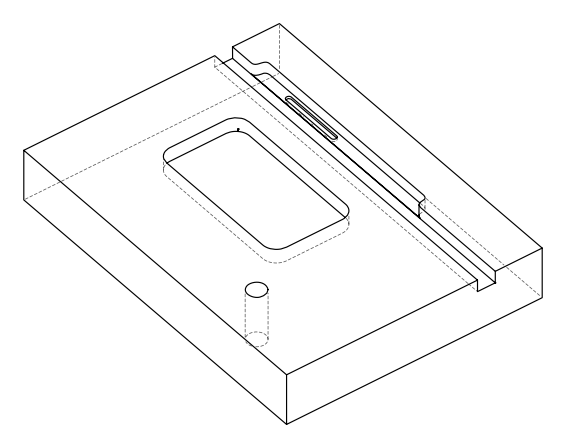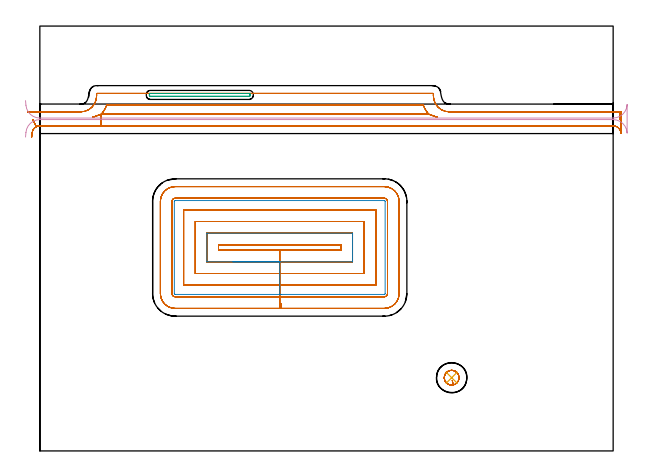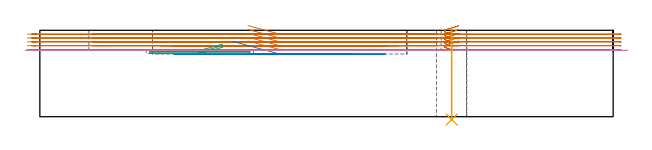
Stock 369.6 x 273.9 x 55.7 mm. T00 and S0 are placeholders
(PLAN: 5 operations, 4 tool changes, 37.6 min)
(1 MILL_OPEN_POCKET | POCKET_OPEN | NXT0201_013 | Follow Part, ap 2.5, ae 75% | 33.34 min | 302042 mm3)
(2 MILL_RECTANGULAR_POCKET | POCKET_RECTANGULAR_STRAIGHT | UGT0201_006 | Follow Part, ap 7, ae 75% | 1.41 min | 41486 mm3)
(3 MILL_RECTANGULAR_POCKET_1 | POCKET_RECTANGULAR_STRAIGHT_1 | UGT0201_120 | Follow Part, ap 1, ae 75% | 0.99 min | 1004 mm3)
(4 MILL_RECTANGULAR_SLOT | SLOT_RECTANGULAR | UGT0201_100 | Follow Part, ap 4.5, ae 75% | 1.65 min | 3503 mm3)
(5 INDEXABLE_INSERT_DRILL_THROUGH_HOLE_FROM_SOLID | STEP1HOLE | NXT0302_010 | 0.24 min | 12980 mm3)
(TOOL NXT0201_013 | ENDMILL 10mm | D10 FL30 Z4)
(TOOL UGT0201_006 | End Mill 28 mm | D28 FL25 Z2)
(TOOL UGT0201_120 | Carbide End Mill 4.0 | D4 FL15 Z4)
(TOOL UGT0201_100 | End Mill 18 mm | D18 FL22 Z2)
(TOOL NXT0302_010 | Index. Insert Drill 19.5mm [880-D1950L25-05] | D19.5 PA176 FL98 Z2)
(OP 1 MILL_OPEN_POCKET)
G17 G21 G94 G90
T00 M6
G54
G17 G0 G90 X-5.298 Y202.165 S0 M3
G43 Z65.7 H0
Z53.22
G94 G1 X-4.97 Y205.147 F250.
G2 X-2.315 Y209.032 R5. F500.
G1 X-4.549 Y213.555
X-2.315 Y209.032
G2 X0. Y209.6 R5.
G1 X39.627
Y217.1
X250.673
X256.355 Y215.083
X250.673 Y217.1
G2 X247.206 Y223. R17.8
G1 X43.094
G2 X39.627 Y217.1 R17.8
G1 X33.945 Y215.083
X39.627 Y217.1
Y209.6
X369.6
G2 X374.59 Y204.916 R5.
G1 X374.6
Y218.6
X374.255
X374.149 Y213.555
X374.255 Y218.6
X264.
G2 X253.7 Y228.9 R10.3
G1 Y230.2
G3 X253.4 Y230.5 R0.3
G1 X36.9
G3 X36.6 Y230.2 R0.3
G1 Y228.9
G2 X26.3 Y218.6 R10.3
G1 X-5.
X-8. F250.
G0 X-5.298 Y202.165 Z50.74
G1 X-4.97 Y205.147
G2 X-2.315 Y209.032 R5. F500.
G1 X-4.549 Y213.555
X-2.315 Y209.032
G2 X0. Y209.6 R5.
G1 X39.627
Y217.1
X250.673
X256.355 Y215.083
X250.673 Y217.1
G2 X247.206 Y223. R17.8
G1 X43.094
G2 X39.627 Y217.1 R17.8
G1 X33.945 Y215.083
X39.627 Y217.1
Y209.6
X369.6
G2 X374.59 Y204.916 R5.
G1 X374.6
Y218.6
X374.255
X374.149 Y213.555
X374.255 Y218.6
X264.
G2 X253.7 Y228.9 R10.3
G1 Y230.2
G3 X253.4 Y230.5 R0.3
G1 X36.9
G3 X36.6 Y230.2 R0.3
G1 Y228.9
G2 X26.3 Y218.6 R10.3
G1 X-5.
X-8. F250.
G0 X-5.298 Y202.165 Z48.26
G1 X-4.97 Y205.147
G2 X-2.315 Y209.032 R5. F500.
G1 X-4.549 Y213.555
X-2.315 Y209.032
G2 X0. Y209.6 R5.
G1 X39.627
Y217.1
X250.673
X256.355 Y215.083
X250.673 Y217.1
G2 X247.206 Y223. R17.8
G1 X43.094
G2 X39.627 Y217.1 R17.8
G1 X33.945 Y215.083
X39.627 Y217.1
Y209.6
X369.6
G2 X374.59 Y204.916 R5.
G1 X374.6
Y218.6
X374.255
X374.149 Y213.555
X374.255 Y218.6
X264.
G2 X253.7 Y228.9 R10.3
G1 Y230.2
G3 X253.4 Y230.5 R0.3
G1 X36.9
G3 X36.6 Y230.2 R0.3
G1 Y228.9
G2 X26.3 Y218.6 R10.3
G1 X-5.
X-8. F250.
G0 X-5.298 Y202.165 Z45.78
G1 X-4.97 Y205.147
G2 X-2.315 Y209.032 R5. F500.
G1 X-4.549 Y213.555
X-2.315 Y209.032
G2 X0. Y209.6 R5.
G1 X39.627
Y217.1
X250.673
X256.355 Y215.083
X250.673 Y217.1
G2 X247.206 Y223. R17.8
G1 X43.094
G2 X39.627 Y217.1 R17.8
G1 X33.945 Y215.083
X39.627 Y217.1
Y209.6
X369.6
G2 X374.59 Y204.916 R5.
G1 X374.6
Y218.6
X374.255
X374.149 Y213.555
X374.255 Y218.6
X264.
G2 X253.7 Y228.9 R10.3
G1 Y230.2
G3 X253.4 Y230.5 R0.3
G1 X36.9
G3 X36.6 Y230.2 R0.3
G1 Y228.9
G2 X26.3 Y218.6 R10.3
G1 X-5.
X-8. F250.
G0 X-5.298 Y202.165 Z43.3
G1 X-4.97 Y205.147
G2 X-2.315 Y209.032 R5. F500.
G1 X-4.549 Y213.555
X-2.315 Y209.032
G2 X0. Y209.6 R5.
G1 X39.627
Y217.1
X250.673
X256.355 Y215.083
X250.673 Y217.1
G2 X247.206 Y223. R17.8
G1 X43.094
G2 X39.627 Y217.1 R17.8
G1 X33.945 Y215.083
X39.627 Y217.1
Y209.6
X369.6
G2 X374.59 Y204.916 R5.
G1 X374.6
Y218.6
X374.255
X374.149 Y213.555
X374.255 Y218.6
X264.
G2 X253.7 Y228.9 R10.3
G1 Y230.2
G3 X253.4 Y230.5 R0.3
G1 X36.9
G3 X36.6 Y230.2 R0.3
G1 Y228.9
G2 X26.3 Y218.6 R10.3
G1 X-5.
X-8. F250.
G0 Z65.7
X134.198 Y129.4
Z58.7
G1 X154.65 Z53.22
X194.1 F500.
Y132.9
X115.2
Y129.4
X154.65
Y121.9
X201.6
Y140.4
X107.7
Y121.9
X154.65
Y114.4
X209.1
Y147.9
X100.2
Y114.4
X154.65
Y106.9
X216.6
Y155.4
X92.7
Y106.9
X154.65
Y99.4
X222.1
G3 X224.1 Y101.4 R2.
G1 Y160.9
G3 X222.1 Y162.9 R2.
G1 X87.2
G3 X85.2 Y160.9 R2.
G1 Y101.4
G3 X87.2 Y99.4 R2.
G1 X154.65
Y91.9
X222.1
G3 X231.6 Y101.4 R9.5
G1 Y160.9
G3 X222.1 Y170.4 R9.5
G1 X87.2
G3 X77.7 Y160.9 R9.5
G1 Y101.4
G3 X87.2 Y91.9 R9.5
G1 X154.65
X155.65
Y94.9 F250.
G0 X134.198 Y129.4 Z56.22
G1 X154.65 Z50.74
X194.1 F500.
Y132.9
X115.2
Y129.4
X154.65
Y121.9
X201.6
Y140.4
X107.7
Y121.9
X154.65
Y114.4
X209.1
Y147.9
X100.2
Y114.4
X154.65
Y106.9
X216.6
Y155.4
X92.7
Y106.9
X154.65
Y99.4
X222.1
G3 X224.1 Y101.4 R2.
G1 Y160.9
G3 X222.1 Y162.9 R2.
G1 X87.2
G3 X85.2 Y160.9 R2.
G1 Y101.4
G3 X87.2 Y99.4 R2.
G1 X154.65
Y91.9
X222.1
G3 X231.6 Y101.4 R9.5
G1 Y160.9
G3 X222.1 Y170.4 R9.5
G1 X87.2
G3 X77.7 Y160.9 R9.5
G1 Y101.4
G3 X87.2 Y91.9 R9.5
G1 X154.65
X155.65
Y94.9 F250.
G0 X134.198 Y129.4 Z53.74
G1 X154.65 Z48.26
X194.1 F500.
Y132.9
X115.2
Y129.4
X154.65
Y121.9
X201.6
Y140.4
X107.7
Y121.9
X154.65
Y114.4
X209.1
Y147.9
X100.2
Y114.4
X154.65
Y106.9
X216.6
Y155.4
X92.7
Y106.9
X154.65
Y99.4
X222.1
G3 X224.1 Y101.4 R2.
G1 Y160.9
G3 X222.1 Y162.9 R2.
G1 X87.2
G3 X85.2 Y160.9 R2.
G1 Y101.4
G3 X87.2 Y99.4 R2.
G1 X154.65
Y91.9
X222.1
G3 X231.6 Y101.4 R9.5
G1 Y160.9
G3 X222.1 Y170.4 R9.5
G1 X87.2
G3 X77.7 Y160.9 R9.5
G1 Y101.4
G3 X87.2 Y91.9 R9.5
G1 X154.65
X155.65
Y94.9 F250.
G0 X134.198 Y129.4 Z51.26
G1 X154.65 Z45.78
X194.1 F500.
Y132.9
X115.2
Y129.4
X154.65
Y121.9
X201.6
Y140.4
X107.7
Y121.9
X154.65
Y114.4
X209.1
Y147.9
X100.2
Y114.4
X154.65
Y106.9
X216.6
Y155.4
X92.7
Y106.9
X154.65
Y99.4
X222.1
G3 X224.1 Y101.4 R2.
G1 Y160.9
G3 X222.1 Y162.9 R2.
G1 X87.2
G3 X85.2 Y160.9 R2.
G1 Y101.4
G3 X87.2 Y99.4 R2.
G1 X154.65
Y91.9
X222.1
G3 X231.6 Y101.4 R9.5
G1 Y160.9
G3 X222.1 Y170.4 R9.5
G1 X87.2
G3 X77.7 Y160.9 R9.5
G1 Y101.4
G3 X87.2 Y91.9 R9.5
G1 X154.65
X155.65
Y94.9 F250.
G0 X134.198 Y129.4 Z48.78
G1 X154.65 Z43.3
X194.1 F500.
Y132.9
X115.2
Y129.4
X154.65
Y121.9
X201.6
Y140.4
X107.7
Y121.9
X154.65
Y114.4
X209.1
Y147.9
X100.2
Y114.4
X154.65
Y106.9
X216.6
Y155.4
X92.7
Y106.9
X154.65
Y99.4
X222.1
G3 X224.1 Y101.4 R2.
G1 Y160.9
G3 X222.1 Y162.9 R2.
G1 X87.2
G3 X85.2 Y160.9 R2.
G1 Y101.4
G3 X87.2 Y99.4 R2.
G1 X154.65
Y91.9
X222.1
G3 X231.6 Y101.4 R9.5
G1 Y160.9
G3 X222.1 Y170.4 R9.5
G1 X87.2
G3 X77.7 Y160.9 R9.5
G1 Y101.4
G3 X87.2 Y91.9 R9.5
G1 X154.65
X155.65
Y94.9 F250.
G0 Z65.7
X269.862 Y49.089
Z58.7
G1 X269.85 Y49.12 Z58.691
X269.581 Y49.64 Z58.534
X269.25 Y50.123 Z58.377
X268.862 Y50.562 Z58.22
X268.423 Y50.95 Z58.063
X267.94 Y51.281 Z57.906
X267.42 Y51.55 Z57.749
X266.871 Y51.753 Z57.592
X266.3 Y51.887 Z57.436
X265.718 Y51.95 Z57.279
X265.282 Z57.162
X264.7 Y51.887 Z57.005
X264.129 Y51.753 Z56.848
X263.58 Y51.55 Z56.691
X263.06 Y51.281 Z56.534
X262.577 Y50.95 Z56.377
X262.138 Y50.562 Z56.22
X261.75 Y50.123 Z56.063
X261.419 Y49.64 Z55.906
X261.15 Y49.12 Z55.749
X260.947 Y48.571 Z55.592
X260.813 Y48. Z55.435
X260.75 Y47.418 Z55.278
Y46.982 Z55.162
X260.813 Y46.4 Z55.005
X260.947 Y45.829 Z54.848
X261.15 Y45.28 Z54.691
X261.419 Y44.76 Z54.534
X261.75 Y44.277 Z54.377
X262.138 Y43.838 Z54.22
X262.577 Y43.45 Z54.063
X263.06 Y43.119 Z53.906
X263.58 Y42.85 Z53.749
X264.129 Y42.647 Z53.592
X264.7 Y42.513 Z53.435
X265.282 Y42.45 Z53.278
X265.5 Z53.22
G3 X270.25 Y47.2 R4.75 F500.
X265.5 Y42.45 R-4.75
X266.493 Y42.555 R4.75
G1 X265.866 Y45.489 F250.
G0 X269.862 Y49.089 Z56.22
G1 X269.85 Y49.12 Z56.211
X269.581 Y49.64 Z56.054
X269.25 Y50.123 Z55.897
X268.862 Y50.562 Z55.74
X268.423 Y50.95 Z55.583
X267.94 Y51.281 Z55.426
X267.42 Y51.55 Z55.269
X266.871 Y51.753 Z55.112
X266.3 Y51.887 Z54.956
X265.718 Y51.95 Z54.799
X265.282 Z54.682
X264.7 Y51.887 Z54.525
X264.129 Y51.753 Z54.368
X263.58 Y51.55 Z54.211
X263.06 Y51.281 Z54.054
X262.577 Y50.95 Z53.897
X262.138 Y50.562 Z53.74
X261.75 Y50.123 Z53.583
X261.419 Y49.64 Z53.426
X261.15 Y49.12 Z53.269
X260.947 Y48.571 Z53.112
X260.813 Y48. Z52.955
X260.75 Y47.418 Z52.798
Y46.982 Z52.682
X260.813 Y46.4 Z52.525
X260.947 Y45.829 Z52.368
X261.15 Y45.28 Z52.211
X261.419 Y44.76 Z52.054
X261.75 Y44.277 Z51.897
X262.138 Y43.838 Z51.74
X262.577 Y43.45 Z51.583
X263.06 Y43.119 Z51.426
X263.58 Y42.85 Z51.269
X264.129 Y42.647 Z51.112
X264.7 Y42.513 Z50.955
X265.282 Y42.45 Z50.798
X265.5 Z50.74
G3 X270.25 Y47.2 R4.75 F500.
X265.5 Y42.45 R-4.75
X266.493 Y42.555 R4.75
G1 X265.866 Y45.489 F250.
G0 X269.862 Y49.089 Z53.74
G1 X269.85 Y49.12 Z53.731
X269.581 Y49.64 Z53.574
X269.25 Y50.123 Z53.417
X268.862 Y50.562 Z53.26
X268.423 Y50.95 Z53.103
X267.94 Y51.281 Z52.946
X267.42 Y51.55 Z52.789
X266.871 Y51.753 Z52.632
X266.3 Y51.887 Z52.476
X265.718 Y51.95 Z52.319
X265.282 Z52.202
X264.7 Y51.887 Z52.045
X264.129 Y51.753 Z51.888
X263.58 Y51.55 Z51.731
X263.06 Y51.281 Z51.574
X262.577 Y50.95 Z51.417
X262.138 Y50.562 Z51.26
X261.75 Y50.123 Z51.103
X261.419 Y49.64 Z50.946
X261.15 Y49.12 Z50.789
X260.947 Y48.571 Z50.632
X260.813 Y48. Z50.475
X260.75 Y47.418 Z50.318
Y46.982 Z50.202
X260.813 Y46.4 Z50.045
X260.947 Y45.829 Z49.888
X261.15 Y45.28 Z49.731
X261.419 Y44.76 Z49.574
X261.75 Y44.277 Z49.417
X262.138 Y43.838 Z49.26
X262.577 Y43.45 Z49.103
X263.06 Y43.119 Z48.946
X263.58 Y42.85 Z48.789
X264.129 Y42.647 Z48.632
X264.7 Y42.513 Z48.475
X265.282 Y42.45 Z48.318
X265.5 Z48.26
G3 X270.25 Y47.2 R4.75 F500.
X265.5 Y42.45 R-4.75
X266.493 Y42.555 R4.75
G1 X265.866 Y45.489 F250.
G0 X269.862 Y49.089 Z51.26
G1 X269.85 Y49.12 Z51.251
X269.581 Y49.64 Z51.094
X269.25 Y50.123 Z50.937
X268.862 Y50.562 Z50.78
X268.423 Y50.95 Z50.623
X267.94 Y51.281 Z50.466
X267.42 Y51.55 Z50.309
X266.871 Y51.753 Z50.153
X266.3 Y51.887 Z49.996
X265.718 Y51.95 Z49.839
X265.282 Z49.722
X264.7 Y51.887 Z49.565
X264.129 Y51.753 Z49.408
X263.58 Y51.55 Z49.251
X263.06 Y51.281 Z49.094
X262.577 Y50.95 Z48.937
X262.138 Y50.562 Z48.78
X261.75 Y50.123 Z48.623
X261.419 Y49.64 Z48.466
X261.15 Y49.12 Z48.309
X260.947 Y48.571 Z48.152
X260.813 Y48. Z47.995
X260.75 Y47.418 Z47.839
Y46.982 Z47.722
X260.813 Y46.4 Z47.565
X260.947 Y45.829 Z47.408
X261.15 Y45.28 Z47.251
X261.419 Y44.76 Z47.094
X261.75 Y44.277 Z46.937
X262.138 Y43.838 Z46.78
X262.577 Y43.45 Z46.623
X263.06 Y43.119 Z46.466
X263.58 Y42.85 Z46.309
X264.129 Y42.647 Z46.152
X264.7 Y42.513 Z45.995
X265.282 Y42.45 Z45.838
X265.5 Z45.78
G3 X270.25 Y47.2 R4.75 F500.
X265.5 Y42.45 R-4.75
X266.493 Y42.555 R4.75
G1 X265.866 Y45.489 F250.
G0 X269.862 Y49.089 Z48.78
G1 X269.85 Y49.12 Z48.771
X269.581 Y49.64 Z48.614
X269.25 Y50.123 Z48.457
X268.862 Y50.562 Z48.3
X268.423 Y50.95 Z48.143
X267.94 Y51.281 Z47.986
X267.42 Y51.55 Z47.829
X266.871 Y51.753 Z47.673
X266.3 Y51.887 Z47.516
X265.718 Y51.95 Z47.359
X265.282 Z47.242
X264.7 Y51.887 Z47.085
X264.129 Y51.753 Z46.928
X263.58 Y51.55 Z46.771
X263.06 Y51.281 Z46.614
X262.577 Y50.95 Z46.457
X262.138 Y50.562 Z46.3
X261.75 Y50.123 Z46.143
X261.419 Y49.64 Z45.986
X261.15 Y49.12 Z45.829
X260.947 Y48.571 Z45.672
X260.813 Y48. Z45.515
X260.75 Y47.418 Z45.359
Y46.982 Z45.242
X260.813 Y46.4 Z45.085
X260.947 Y45.829 Z44.928
X261.15 Y45.28 Z44.771
X261.419 Y44.76 Z44.614
X261.75 Y44.277 Z44.457
X262.138 Y43.838 Z44.3
X262.577 Y43.45 Z44.143
X263.06 Y43.119 Z43.986
X263.58 Y42.85 Z43.829
X264.129 Y42.647 Z43.672
X264.7 Y42.513 Z43.515
X265.282 Y42.45 Z43.358
X265.5 Z43.3
G3 X270.25 Y47.2 R4.75 F500.
X265.5 Y42.45 R-4.75
X266.493 Y42.555 R4.75
G1 X265.866 Y45.489 F250.
G0 Z65.7
M5
M2
(OP 2 MILL_RECTANGULAR_POCKET)
G17 G21 G94 G90
T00 M6
G54
G17 G0 G90 X124.421 Y121.9 S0 M3
G43 Z65.7 H0
Z48.5
G94 G1 X154.65 Z40.4 F250.
X201.6 F500.
Y140.4
X107.7
Y121.9
X154.65
Y100.9
X222.1
G3 X222.6 Y101.4 R0.5
G1 Y160.9
G3 X222.1 Y161.4 R0.5
G1 X87.2
G3 X86.7 Y160.9 R0.5
G1 Y101.4
G3 X87.2 Y100.9 R0.5
G1 X154.65
X155.65
G0 Z65.7
M5
M2
(OP 3 MILL_RECTANGULAR_POCKET_1)
G17 G21 G94 G90
T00 M6
G54
G17 G0 G90 X118.003 Y230.4 S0 M3
G43 Z65.7 H0
Z46.78
G94 G1 X103.1 Z42.787 F250.
X71.2 F500.
G3 X70.6 Y229.8 R0.6
G1 Y229.2
G3 X71.2 Y228.6 R0.6
G1 X135.
G3 X135.6 Y229.2 R0.6
G1 Y229.8
G3 X135. Y230.4 R0.6
G1 X103.1
X102.1
G0 X118.003 Z45.787
G1 X103.1 Z41.793 F250.
X71.2 F500.
G3 X70.6 Y229.8 R0.6
G1 Y229.2
G3 X71.2 Y228.6 R0.6
G1 X135.
G3 X135.6 Y229.2 R0.6
G1 Y229.8
G3 X135. Y230.4 R0.6
G1 X103.1
X102.1
G0 X118.003 Z44.793
G1 X103.1 Z40.8 F250.
X71.2 F500.
G3 X70.6 Y229.8 R0.6
G1 Y229.2
G3 X71.2 Y228.6 R0.6
G1 X135.
G3 X135.6 Y229.2 R0.6
G1 Y229.8
G3 X135. Y230.4 R0.6
G1 X103.1
X102.1
G0 Z65.7
M5
M2
(OP 4 MILL_RECTANGULAR_SLOT)
G17 G21 G94 G90
T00 M6
G54
G17 G0 G90 X-9.215 Y202.344 S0 M3
G43 Z65.7 H0
Z42.8
G94 G1 X-8.97 Y205.334 F250.
G2 X0. Y213.6 R9. F500.
G1 X369.6
G2 X378.59 Y205.024 R9.
G1 X378.6
Y223.176
X378.59
G2 X369.6 Y214.6 R9.
G1 X0.
G2 X-8.97 Y222.866 R9.
G1 X-9.215 Y225.856 F250.
G0 Z65.7
M5
M2
(OP 5 INDEXABLE_INSERT_DRILL_THROUGH_HOLE_FROM_SOLID)
G17 G21 G94 G90
T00 M6
G54
G17 G0 G90 X265.5 Y47.2 S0 M3
G43 Z65.7 H1
G94 G81 G98 Z-1.84 F250. R57.7
G80
M5
M2
